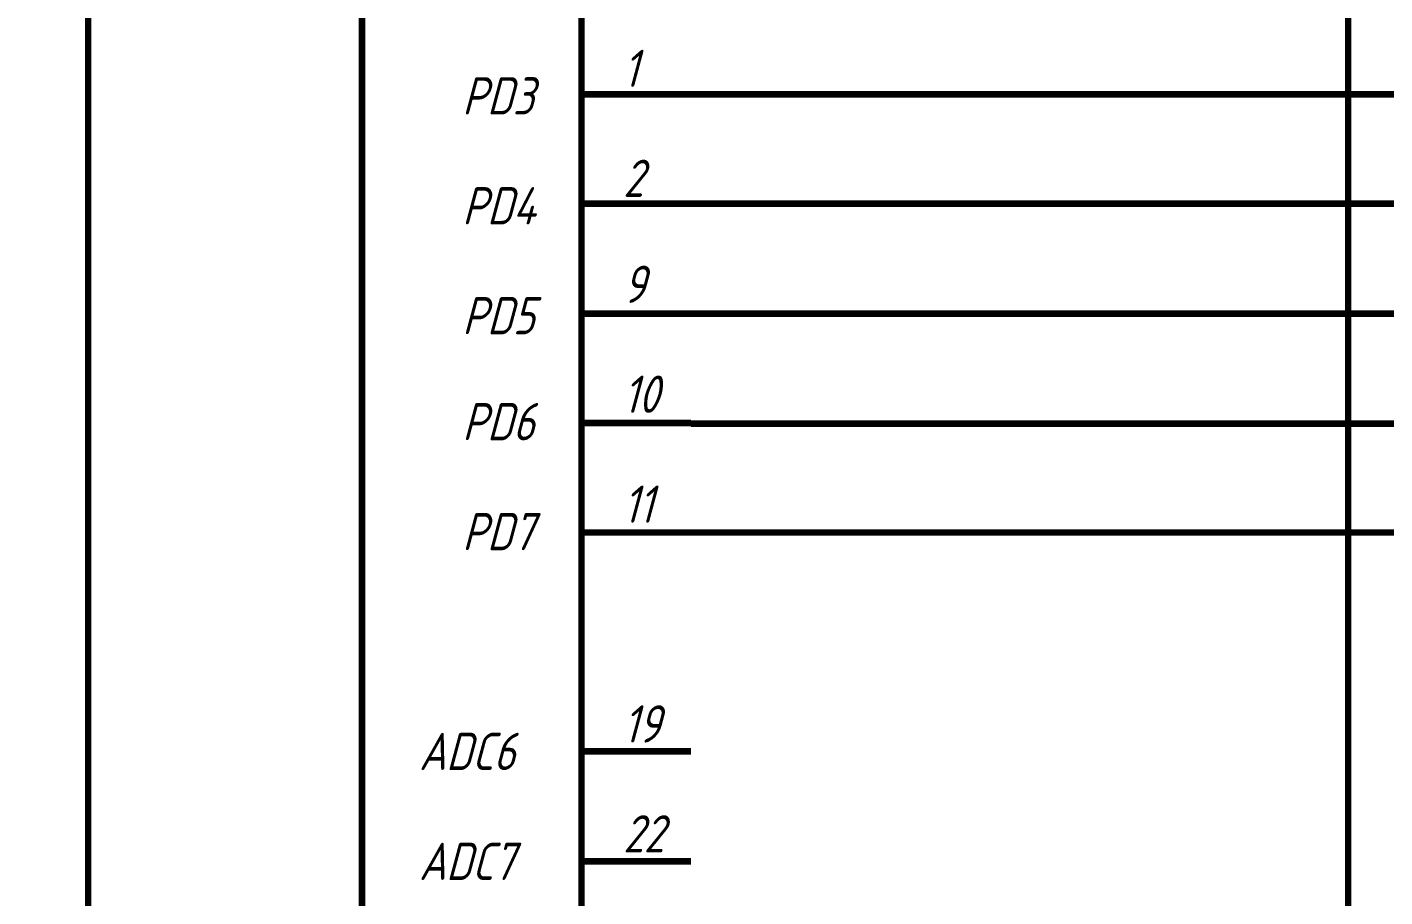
# Model space of a CAD drawing. Header units: millimetres. Extents: x 0 to 841, y 0 to 594.
# Drawn here: x 467.2 to 529.2, y 287.4 to 327.1 of the extents above; entities that cross this region are included whole.
import ezdxf

# ---------------------------------------------------------------- set-up
doc = ezdxf.new("R2010")
doc.units = ezdxf.units.MM
doc.layers.add('Sheet', color=255, linetype='Continuous')
doc.styles.get("Standard").update_dxf_attribs({"font": '', "oblique": 15})
doc.styles.get('Standard').set_extended_font_data('GOST type A')

msp = doc.modelspace()

# ---------------------------------------------------------------- linework, layer by layer
at = {"layer": 'Sheet', "color": 18, "true_color": 0x000000, "const_width": 0.3}
msp.add_lwpolyline([(455.019, 361.484), (492.517, 361.484), (492.517, 266.494), (455.019, 266.494), (455.019, 361.484)], close=True, dxfattribs=at)
for points in [[(470.005, 266.494), (470.005, 361.484)], [(482.504, 266.494), (482.504, 361.484)], [(468.011, 116), (468.011, 112.013), (527.507, 112.013), (527.507, 251.487), (527.507, 338.974), (527.507, 346.478), (622.999, 346.478), (622.999, 346.478)], [(748.038, 312.992), (748.038, 333.957), (664.53, 333.957), (664.53, 308.961), (497.513, 308.961), (497.513, 308.961)], [(392.5, 68.001), (392.5, 68.001), (593.005, 68.001), (593.005, 323.99), (497.513, 323.99), (497.513, 323.99)], [(492.517, 323.99), (497.513, 323.99)], [(492.517, 318.995), (497.513, 318.995)], [(497.513, 318.995), (647.505, 318.995), (647.505, 221.003)], [(492.517, 313.978), (497.513, 313.978)], [(497.513, 313.978), (497.513, 313.978), (607.006, 313.978), (607.006, 172.511), (703.014, 172.511), (703.014, 172.511)], [(492.517, 308.983), (497.513, 308.983)], [(715.513, 307.998), (715.513, 303.988), (497.513, 303.988)], [(492.517, 303.988), (497.513, 303.988)], [(492.517, 293.999), (497.513, 293.999)], [(492.517, 288.981), (497.513, 288.981)]]:
    msp.add_lwpolyline(points, dxfattribs=at)

# ---------------------------------------------------------------- texts
at = {"layer": 'Sheet', "color": 18, "true_color": 0x000000, "oblique": 15}
for s, p in [('1', (494.421, 324.326)), ('PD3', (487.074, 323.071)), ('2', (494.421, 319.309)), ('PD4', (487.074, 318.054)), ('9', (494.421, 314.471)), ('PD5', (487.074, 313.037)), ('10', (494.421, 309.453)), ('PD6', (487.074, 308.199)), ('11', (494.421, 304.436)), ('PD7', (487.074, 303.182)), ('19', (494.421, 294.402)), ('ADC6', (485.103, 293.148)), ('22', (494.421, 289.385)), ('ADC7', (485.103, 288.13))]:
    msp.add_text(s, height=1.7, dxfattribs=at).set_placement(p)

doc.saveas('drawing.dxf')
